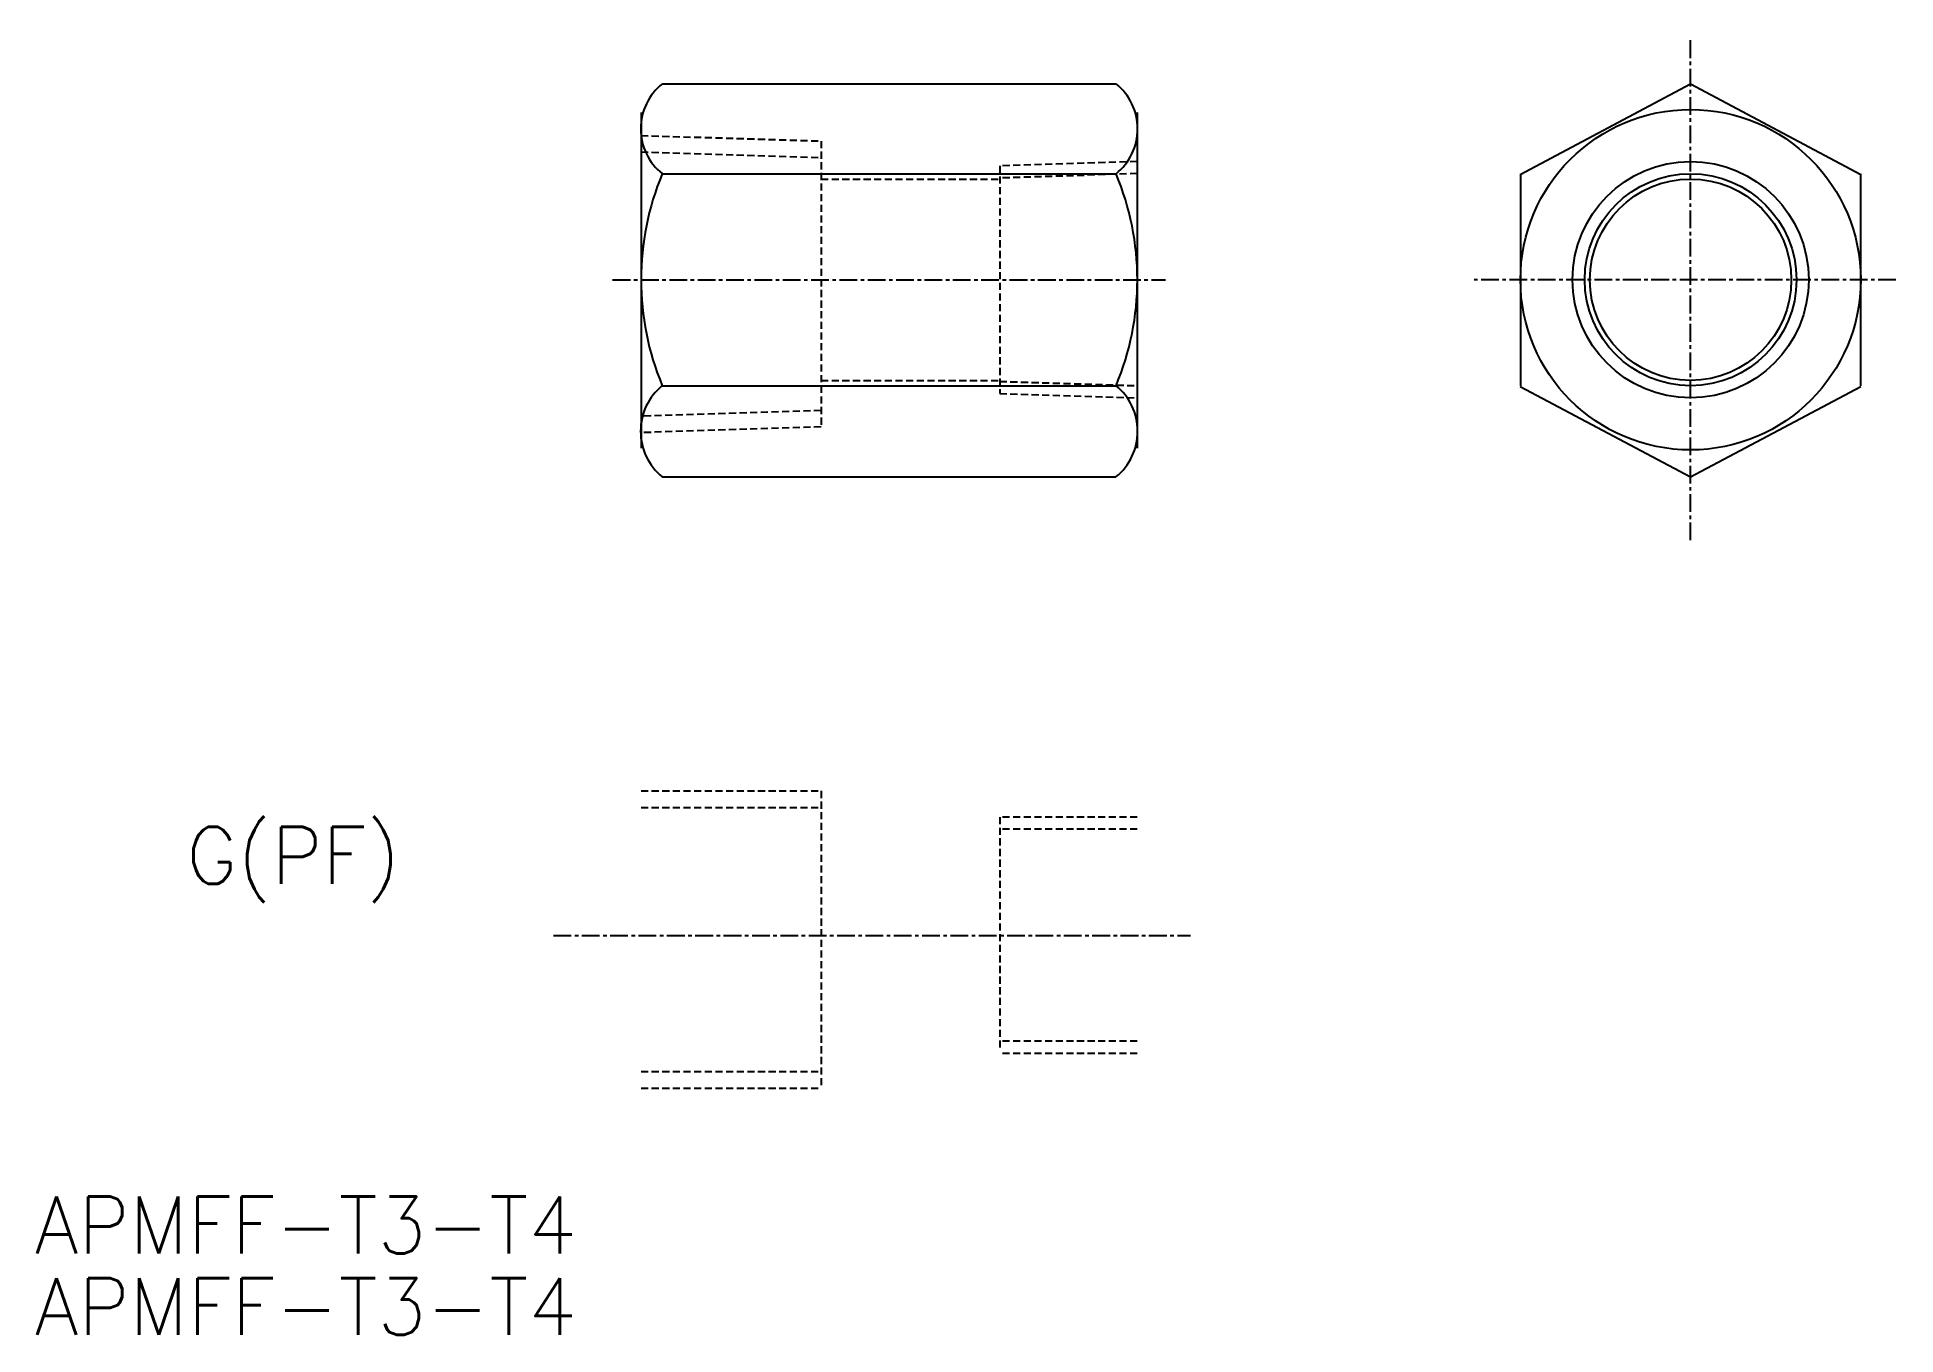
# Model space of a CAD drawing. Extents: x 91 to 222, y 182 to 273.
import ezdxf

# ---------------------------------------------------------------- set-up
doc = ezdxf.new("R2010")
doc.units = 0
doc.linetypes.add('CENTER', pattern=[2, 1.25, -0.25, 0.25, -0.25])
doc.linetypes.add('DASHED', pattern=[0.75, 0.5, -0.25])
doc.layers.get('0').update_dxf_attribs({"linetype": 'CONTINUOUS'})
doc.layers.add('CENTER', color=1, linetype='CENTER')
doc.styles.get("Standard").update_dxf_attribs({"font": 'txt.shx', "bigfont": '@extfont2.shx'})

msp = doc.modelspace()

# ---------------------------------------------------------------- linework, layer by layer
at = {"color": 7, "linetype": 'CONTINUOUS'}
for p, q in [((135.29, 269.79), (167.29, 269.79)), ((195.81, 263.42), (207.82, 269.79)), ((207.82, 269.79), (219.83, 263.42)), ((133.79, 267.77), (133.79, 244.11)), ((168.79, 267.77), (168.79, 244.11)), ((195.82, 263.46), (195.82, 248.52)), ((219.82, 248.52), (219.82, 263.46)), ((135.29, 248.52), (167.29, 248.52)), ((195.81, 248.46), (207.82, 242.09)), ((207.82, 242.09), (219.83, 248.46)), ((135.29, 242.09), (167.29, 242.09))]:
    msp.add_line(p, q, dxfattribs=at)
at = {"color": 3, "linetype": 'DASHED'}
for p, q in [((133.79, 266.16), (146.49, 265.77)), ((133.79, 265), (146.49, 264.6)), ((146.49, 265.77), (146.49, 245.61)), ((168.79, 264.32), (159.09, 264.02)), ((159.09, 264.02), (159.09, 247.96)), ((146.49, 263.09), (159.09, 263.09)), ((168.79, 263.47), (159.09, 263.16)), ((146.49, 248.89), (159.09, 248.89)), ((159.09, 248.82), (168.79, 248.52)), ((159.09, 247.96), (168.79, 247.66)), ((146.49, 246.77), (133.79, 246.37)), ((146.49, 245.61), (133.79, 245.21)), ((133.79, 219.95), (146.49, 219.95)), ((146.49, 219.95), (146.49, 198.99)), ((133.79, 218.79), (146.49, 218.79)), ((159.09, 218.11), (159.09, 201.75)), ((168.79, 218.11), (159.09, 218.11)), ((168.79, 217.25), (159.09, 217.25)), ((168.79, 202.3), (159.09, 202.3)), ((168.79, 201.44), (159.09, 201.44)), ((133.79, 200.16), (146.49, 200.16)), ((133.79, 198.99), (146.49, 198.99))]:
    msp.add_line(p, q, dxfattribs=at)
at = {"color": 7, "linetype": 'CONTINUOUS'}
for radius in [12, 7.47, 7.1]:
    msp.add_circle((207.82, 255.99), radius, dxfattribs=at)
at = {"color": 3, "linetype": 'CONTINUOUS'}
msp.add_circle((207.82, 255.99), 8.33, dxfattribs=at)
at = {"color": 7, "linetype": 'CONTINUOUS'}
for centre, radius, start, end in [((137.82, 266.63), 4.05, 128.5461, 231.4539), ((164.77, 266.63), 4.05, 308.5461, 51.4539), ((137.91, 245.31), 4.15, 129.1961, 230.8039), ((164.67, 245.31), 4.15, 309.1961, 50.8039)]:
    msp.add_arc(centre, radius, start, end, dxfattribs=at)
at = {"layer": 'CENTER', "color": 1, "linetype": 'CENTER'}
for p, q in [((207.82, 237.62), (207.82, 273.09)), ((131.79, 255.99), (170.79, 255.99)), ((222.3, 255.99), (192.42, 255.99)), ((127.62, 209.77), (172.55, 209.77))]:
    msp.add_line(p, q, dxfattribs=at)
at = {"layer": 'CENTER', "color": 7, "linetype": 'CONTINUOUS'}
msp.add_line((135.29, 263.46), (167.29, 263.46), dxfattribs=at)
for centre, start, end in [((153.1, 255.99), 157.2405, 202.7595), ((149.49, 255.99), 337.2405, 22.7595), ((149.49, 255.99), 337.2405, 22.7595)]:
    msp.add_arc(centre, 19.31, start, end, dxfattribs=at)

# ---------------------------------------------------------------- texts
at = {"color": 7, "linetype": 'CONTINUOUS'}
for s, p in [('G(PF)', (101.72, 213.41)), ('APMFF-T3-T4', (91.03, 187.35)), ('APMFF-T3-T4', (91.03, 181.61))]:
    msp.add_text(s, height=4, dxfattribs=at).set_placement(p)

doc.saveas('drawing.dxf')
